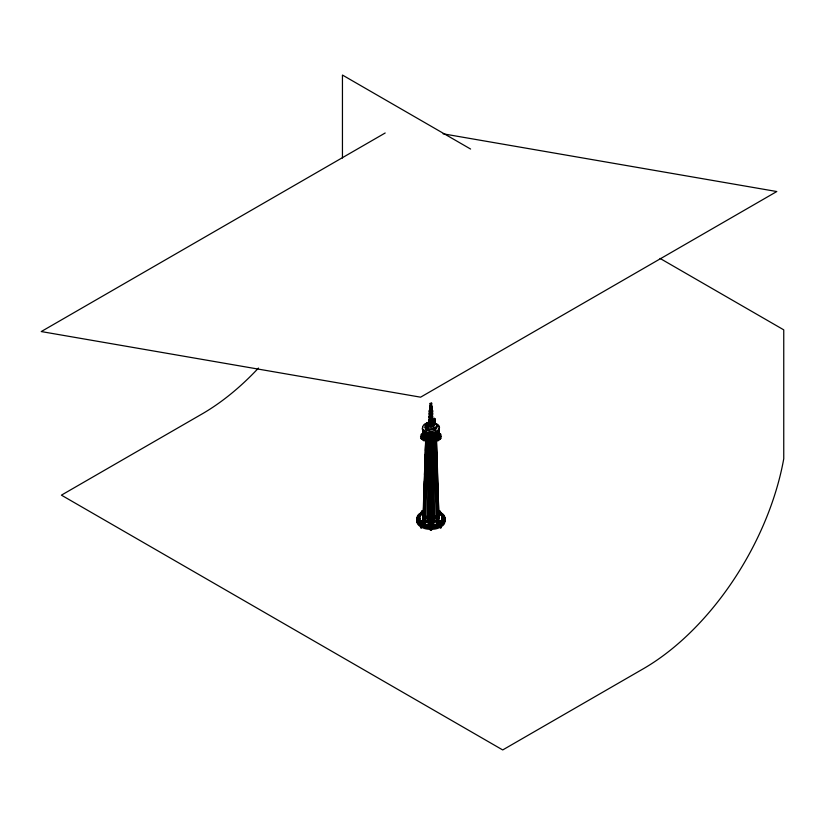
<?xml version="1.0" encoding="UTF-8"?>
<svg xmlns="http://www.w3.org/2000/svg" width="825" height="825" viewBox="0 0 825 825"><rect width="100%" height="100%" fill="white"/><g stroke="black" fill="none" stroke-linecap="round" stroke-linejoin="round"><path stroke-width="1.24" d="M418.698 516.141L419.904 516.141M418.698 515.842L418.698 515.429A12.024 6.94 0 0 0 418.069 516.027M419.904 515.842L419.904 520.915L418.698 520.915L418.698 515.398M435.136 524.576L435.456 525.381L426.432 525.381L426.752 524.566M430.341 526.711L430.052 527.371M431.836 526.381L430.33 526.443L430.341 525.731M430.341 524.679L430.33 530.372L431.537 530.372L431.547 524.679L426.432 524.679M430.351 509.551L430.351 477.706M430.351 470.064L430.351 439.498M431.176 523.184L431.176 522.493A3.434 2.805 0 0 1 432.444 523.236M430.949 509.654L431.176 509.046A3.434 2.805 0 0 1 432.001 509.417M431.547 525.381L431.547 524.679M431.547 509.551L431.568 477.036M431.547 470.064L431.558 439.488L430.361 439.436L430.361 442.448L431.568 442.448L431.568 439.436M441.994 516.141L443.19 516.141M441.994 515.842L441.994 520.915L443.19 520.915L443.19 515.842M441.282 526.742L442.86 525.515A12.024 6.94 0 0 0 444.613 523.06L444.974 517.956L443.788 517.956L443.788 518.657L445.005 518.657L443.788 518.946M427.35 522.153L428.392 441.354M428.453 522.421L429.516 440.333L428.402 440.065M424.865 522.308L426.824 440.571M425.741 521.524L427.701 439.787L426.989 440.158A8.487 4.898 -60 0 1 426.463 440.395L423.163 440.437L428.123 437.549M424.493 474.375L424.782 475.128L424.782 471.941L424.493 474.375L425.741 474.375M423.225 520.75L425.772 439.529M423.699 521.4L426.247 440.168M423.308 516.553L423.637 506.395M423.875 498.774L424.442 481.006M424.648 474.653L425.298 454.348M425.422 450.532L425.741 440.375M424.339 498.135L424.463 494.33M425.071 475.282L425.267 468.94M425.834 451.162L426.123 442.272M422.978 518.347L425.659 439.622M424.555 436.487C426.02 441.457 435.631 441.488 437.291 436.58M429.093 425.989L430.083 406.096L430.939 406.591L430.939 422.173M429.938 426.484L430.939 406.591M430.258 403.817L431.527 402.734L431.753 403.507L430.805 404.095L430.093 403.281L429.093 421.111M426.432 430.671L426.855 422.524L427.701 423.019L428.134 428.701L426.432 429.691L428.392 429.722M427.278 430.176L427.701 423.019M433.744 424.483L434.167 418.306L435.012 418.791L435.445 424.483M434.589 424.782L435.012 418.791M426.876 423.163C420.482 424.215 421.266 434.146 427.453 434.796M428.814 430.815C434.177 433.032 440.148 426.659 435.239 423.215M424.143 514.222L423.008 514.212A6.93 4.001 0 0 0 423.204 514.759L423.215 515.78A6.93 4.001 0 0 1 423.008 515.192L423.008 512.954A6.92 4.001 0 0 1 423.194 512.408L423.194 513.387A6.92 4.001 0 0 0 423.008 513.944L424.143 513.934M436.879 426.803L434.961 429.155L435.445 428.701M416.914 519.925L416.924 518.657L418.11 518.657L418.11 517.956L416.924 517.956L416.914 518.657L418.12 518.657L418.11 519.637M416.914 520.915L416.924 519.637M416.924 518.946L417.037 518.378M444.974 518.657L444.603 518.471M422.833 431.083L423.452 434.528L427.443 436.765M438.58 516.007L438.704 514.79A6.92 4.001 0 0 0 438.9 514.202L438.952 513.923A6.92 4.001 0 0 0 438.714 513.377L438.714 512.397A6.92 4.001 0 0 1 438.9 512.944L438.9 515.182A6.92 4.001 0 0 1 438.714 515.738L437.508 515.749M438.9 514.202L437.776 513.923L437.776 513.232L437.776 513.923M417.202 517.708L417.295 517.43A12.024 6.94 0 0 1 417.842 516.337M437.178 436.054L434.177 438.787M422.812 427.041C421.059 430.155 424.689 432.434 427.288 433.032M425.287 425.483C424.05 426.556 426.494 421.946 428.618 422.39A2.372 1.372 0 0 0 431.496 423.978A2.372 1.372 0 0 0 432.713 421.761M425.287 426.463C424.308 426.247 425.339 427.742 428.392 428.732M437.642 522.225L437.662 522.163A3.578 2.062 -60 0 1 436.817 523.535L437.487 524.174L441.726 521.73L440.756 521.235A3.496 2.021 -60 0 1 439.869 520.998L438.591 520.719M421.224 512.542L421.121 512.768A3.496 2.021 -60 0 1 420.327 514.016M437.147 522.442L438.756 520.183L440.416 520.616M437.126 474.138L437.126 471.941L437.126 475.118L437.126 474.138L435.569 474.519L436.673 474.777L436.054 476.355L433.373 474.922M428.546 442.097L428.546 474.932L426.814 475.932L426.814 476.912L427.948 477.324L428.402 475.705L429.516 475.973L429.98 475.324L429.98 438.714M430.361 477.036L430.361 477.747L429.062 477.593L429.516 475.973M429.062 477.593L429.516 476.953M425.71 516.12L426.566 516.615L425.731 517.089L426.113 518.255A6.93 4.001 0 0 0 426.917 518.564L427.793 517.1M430.361 518.502L429.938 519.152A6.93 4.001 0 0 1 428.928 519.038L428.453 517.976L429.98 515.862L429.98 477.582M428.453 518.966L428.897 517.368M425.36 425.318L426.092 424.617M421.534 434.713L421.513 433.795L423.916 434.373M428.402 439.086L426.412 441.87L427.515 442.138L428.845 441.169A8.487 2.65 -76.5 0 0 429.082 440.901L429.505 440.344M427.515 442.138L429.516 439.354M438.931 518.337L436.559 439.075A8.487 6.404 35.7 0 0 437.188 439.158L440.385 439.055L440.839 438.405L437.229 437.549M435.569 474.519L436.023 473.87M423.328 516.862L423.782 516.223M427.824 521.751L427.329 522.442L429.175 522.05A6.394 3.692 0 0 0 430.093 522.163L431.692 522.215L433.218 523.38M429.98 518.028L429.98 521.565L428.598 523.442A5.837 4.764 0 0 1 426.772 524.618M435.61 440.148L438.157 521.369L438.57 519.75L437.456 519.492M428.68 420.234L429.361 419.667M426.432 525.381L426.752 525.267A5.837 4.764 0 0 0 428.67 524.195L429.464 523.308M419.873 514.346L421.162 514.491A3.496 2.021 -60 0 0 422.008 513.274L422.08 513.026A3.651 2.104 -60 0 1 422.936 511.675L423.287 511.521A3.434 1.98 -60 0 1 423.658 511.5M437.57 524.081L437.652 523.988A3.578 2.062 -60 0 0 438.529 522.72L438.591 522.483A3.434 1.98 -60 0 1 439.426 521.183L439.601 521.029M419.306 514.913L419.935 515.646L423.565 513.552M422.111 511.222L422.441 511.026A3.434 1.98 -60 0 1 423.328 511.252M422.957 511.706L423.493 511.448M428.742 421.142L429.361 420.647M438.116 515.666L437.951 515.852A6.93 4.001 0 0 1 437.343 516.378L437.343 517.357A6.93 4.001 0 0 0 437.889 516.893L438.116 515.666L437.054 515.408L437.054 516.388M435.796 524.411L436.415 525.154L442.798 521.462L441.798 520.987A5.837 3.372 -60 0 1 440.364 520.699M421.235 521.328L421.162 521.41A3.496 2.021 60 0 1 420.338 521.761M427.711 440.921L426.525 441.808M436.889 520.214L438.106 520.4M429.423 413.748L429.309 413.861A1.815 1.052 0 0 0 430.856 415.377A1.815 1.052 0 0 0 432.671 414.047M429.423 416.718L429.206 416.955A1.815 1.052 0 0 0 430.856 418.347A1.815 1.052 0 0 0 432.671 417.017M436.673 474.777L434.218 475.417L435.074 474.922M429.423 411.139L429.248 411.314A1.815 1.052 0 0 0 430.196 412.686A1.815 1.052 0 0 0 432.527 412.201A1.815 1.052 0 0 0 431.867 410.819M429.258 523.493L431.166 522.761L433.218 524.071M429.433 509.211L431.052 508.613L432.702 509.427M441.282 525.752L442.86 524.535A12.024 6.94 0 0 0 444.613 522.081L444.964 520.627L443.798 520.627M441.293 523.793L439.591 523.803L441.282 523.782L441.293 527.722L440.447 528.217L440.437 524.277L442.819 522.607A12.024 6.94 0 0 0 444.603 520.173C444.809 518.337 445.459 520.42 443.798 519.925M441.282 524.772L442.819 523.597A12.024 6.94 0 0 0 444.603 521.153L444.623 519.513M430.805 404.095L431.692 421.627L432.548 421.142L431.619 403.621M428.814 428.845L434.012 428.608L436.858 425.948M440.653 434.538L437.683 436.064M440.137 433.929L439.323 434.393M425.824 518.121L426.566 516.615M385.192 132.99L41.25 331.557L420.595 397.176L776.789 191.534L443.108 133.815M430.64 410.087C428.206 412.49 433.434 409.592 432.073 411.892L429.794 411.892M430.506 412.613L429.66 413.108L429.66 414.583L431.362 415.078L432.218 414.583L431.784 413.356A1.815 1.052 0 0 1 432.434 413.748A1.815 1.052 0 0 1 430.196 414.305A1.815 1.052 0 0 1 429.196 412.995L429.423 412.768A9.663 5.579 0 0 1 429.629 412.603L430.217 412.376M429.66 413.603L431.362 414.088L431.784 413.356M430.351 415.501L429.505 415.986L430.083 416.326L429.505 417.646L431.516 418.141L432.372 417.646L431.784 416.326L432.372 415.986L431.516 415.501M429.505 416.666L432.372 416.666M432.372 416.976L431.784 417.306L432.372 417.646M427.278 423.988L426.432 423.503L428.134 423.503M429.938 421.761L429.093 421.276L432.774 421.276L431.784 420.698L432.774 420.131L431.929 419.636L431.929 420.616M431.929 422.751L432.774 422.256L434.352 422.812M431.929 423.73L432.774 423.235A3.001 1.732 0 0 1 433.568 425.442A3.001 1.732 0 0 1 429.969 426.267A3.001 1.732 0 0 1 427.969 424.359M427.278 427.237L426.432 427.721L428.134 427.721M434.589 423.008L433.744 423.503L434.589 423.988C437.137 422.637 440.983 426.608 438.962 429.33A1.248 0.722 0 0 1 438.756 429.619L434.249 432.197L428.031 432.228M431.929 424.71L432.774 424.225A3.001 1.732 0 0 1 433.177 424.473M432.774 425.205L429.093 425.205M433.744 427.721L435.445 427.721L435.445 429.691L434.589 430.176L434.589 428.216L433.744 427.721L434.589 427.237M422.812 430.289L425.587 433.115L427.288 432.145L422.782 429.268M434.899 428.216L435.445 427.721L435.445 429.691L434.589 429.196M424.999 432.486L424.999 436.415L425.844 436.899L425.844 432.97L424.978 432.475L425.834 433.95L426.68 432.475M426.401 436.58L425.545 436.095L427.247 436.095M436.012 432.981L436.879 432.486L436.879 436.415L436.023 436.899L436.023 432.97L435.157 432.486M424.009 440.932L426.783 439.333M436.858 433.476L435.157 433.476M436.002 434.95L436.879 434.445M436.002 435.94L436.848 435.445M433.692 437.518L435.476 438.591L436.322 438.106M436.177 521.513L434.218 439.777L435.218 439.364M434.228 439.787L435.022 440.199A8.487 4.898 60 0 0 435.466 440.385L438.756 440.437C435.198 436.384 427.278 441.973 424.576 435.961M426.814 476.912L427.701 476.396L426.845 474.932M422.926 511.675L419.121 513.954A12.024 6.94 0 0 0 417.295 516.44L416.914 522.586L416.924 517.956L418.11 517.956L418.12 518.657M421.214 513.562L423.338 512.346M421.008 514.666L423.122 513.449M426.102 524.411L425.473 525.154L419.09 521.462L420.173 520.987M424.153 521.988L424.225 522.163A3.578 2.062 60 0 0 425.071 523.535L424.411 524.174L420.162 521.73L421.173 521.235A3.496 2.021 60 0 0 422.018 520.998M422.204 521.029L423.297 520.719L423.328 519.75L423.782 521.379M420.482 523.7L421.431 524.298L421.431 528.227L420.575 527.732L420.606 523.782L422.276 523.803L420.482 524.679M421.864 523.06L422.709 522.565L419.946 520.977M425.772 520.802L424.865 521.328L426.824 521.379A6.404 3.692 0 0 0 427.608 521.678L427.773 521.73M439.622 512.81L440.457 512.325L442.819 514.006A12.024 6.94 0 0 1 444.603 516.44L444.974 517.956M420.606 523.782L421.431 523.308M439.178 514.047L440.034 513.552L438.333 513.552L441.942 515.635L442.571 514.903M421.606 525.329L420.595 525.752L419.007 524.535A12.024 6.94 0 0 1 417.264 522.081L416.914 520.627L418.058 520.627M438.756 513.439L440.88 514.666L442.076 514.388M416.914 521.606L417.264 523.06A12.024 6.94 0 0 0 418.997 525.515L420.595 526.742L422.276 525.772L421.431 525.278M422.276 526.752L421.678 527.34M436.631 523.679L440.839 521.235M426.432 423.503L427.278 423.008M431.692 419.77L432.774 420.131L432.774 425.989M434.899 429.196L428.907 429.846M433.981 477.314L433.981 476.334C435.497 475.076 435.497 477.5 433.981 477.314L433.537 476.706M438.477 510.696L439.838 510.84L441.21 512.933M434.156 518.1L435.002 518.554A6.93 4.001 0 0 0 435.817 518.244L435.858 517.244A6.93 4.001 0 0 1 435.012 517.574L434.156 517.12M440.21 524.38L438.395 525.164A12.024 6.94 0 0 1 434.167 526.185L432.135 526.36M440.21 525.37L438.395 526.144A12.024 6.94 0 0 1 434.167 527.175L432.135 527.35M436.157 520.822L437.023 521.328L435.105 521.39A6.136 3.537 0 0 1 434.342 521.678M428.123 524.257L428.175 524.236A3.496 2.857 0 0 0 429.371 523.504M430.207 509.458L431.588 509.417M430.31 522.173L429.031 523.009L429 522.019M430.887 508.984L430.712 509.046A3.651 2.98 0 0 0 429.887 509.417M430.887 522.431L430.712 522.493A3.651 2.98 0 0 0 429.402 523.267M430.207 409.778L429.629 409.994A9.663 5.579 0 0 0 429.423 410.159L429.206 410.386A1.815 1.052 0 0 0 430.196 411.696A1.815 1.052 0 0 0 432.527 411.221A1.815 1.052 0 0 0 431.867 409.839M430.217 415.357L429.629 415.573A9.663 5.579 0 0 0 429.423 415.738L429.206 415.965A1.815 1.052 0 0 0 430.196 417.285A1.815 1.052 0 0 0 432.537 416.8A1.815 1.052 0 0 0 431.867 415.418M425.308 440.014L423.163 440.437M437.209 436.074L441.385 436.074L441.385 436.765L437.931 437.642M441.097 436.167L437.931 436.951M425.246 474.787L425.978 476.417L425.246 474.787L426.288 474.53L424.782 474.148M425.246 475.767L426.288 475.509M426.102 438.941L425.236 439.106A8.487 6.383 -36.2 0 1 424.669 439.189L421.482 439.086L421.008 438.446L425.813 437.271M438.003 434.352L440.406 433.775L440.87 434.414L437.271 435.291M421.482 439.086L426.288 437.92M435.538 441.891L434.208 440.921A8.487 2.65 76.6 0 1 433.971 440.653L432.424 440.354L432.867 440.921A8.487 2.65 76.6 0 0 433.104 441.189L434.424 442.159L435.538 441.891L433.537 439.106M431.97 438.735L431.97 475.344L433.084 475.087M431.97 475.344L433.981 476.334M423.802 515.677L423.947 515.831A6.93 4.001 0 0 0 424.576 516.388L424.617 517.399A6.93 4.001 0 0 1 424.029 516.904L423.802 515.677L424.803 515.429L424.803 516.409M431.949 476.829L431.97 515.883L433.084 515.625M423.782 520.4L425.112 520.266M433.084 521.317L431.97 521.586L431.97 516.873M423.555 433.29A7.652 4.414 0 0 0 423.792 436.023L424.432 436.765A6.033 3.486 0 0 0 425.308 437.394L430.372 438.797L430.341 522.926L431.547 522.926L431.784 522.163A6.126 3.537 0 0 0 432.671 522.07L434.558 522.442L434.074 521.761M431.568 518.513L432.052 519.152A6.93 4.001 0 0 0 433.001 519.038L433.001 518.059A6.93 4.001 0 0 1 432.052 518.162L431.558 515.893L430.361 515.893L429.938 518.172A6.93 4.001 0 0 1 428.928 518.059L428.453 517.976M433.455 436.043L432.702 436.157A6.425 3.712 0 0 1 431.578 436.239L427.773 435.899M429.052 469.477L430.351 469.312L430.351 470.724L431.558 470.724L431.558 470.033L430.351 470.033M431.568 477.757L432.877 477.593L432.877 476.613L431.568 476.778L431.558 475.355L430.361 475.355L430.361 476.767L429.062 476.603M440.839 438.405L437.652 438.518A8.487 6.404 35.7 0 1 437.363 438.488M438.756 520.544L438.921 520.534A3.651 2.104 -60 0 1 439.849 520.771L439.911 520.946M431.826 528.351L434.063 528.165A12.024 6.94 0 0 0 438.312 527.165L440.426 526.247L439.581 525.762L440.437 525.267L439.581 525.762L440.426 527.227L438.302 528.144A12.024 6.94 0 0 1 434.063 529.155L431.826 529.341M423.648 511.026L421.462 513.521A5.837 3.372 -60 0 1 420.183 515.439M439.88 520.915L439.828 520.864A3.651 2.104 -60 0 1 440.694 521.256L440.756 521.431A3.496 2.021 -60 0 0 441.55 521.761M420.709 436.838L420.533 436.085L424.7 436.085M420.533 436.776L425.741 436.776M437.209 436.765L441.385 436.765M431.568 440.416L430.361 440.416L430.361 441.798M424.504 472.694L425.741 472.694M425.741 473.395L424.493 473.395L425.741 473.684M430.361 476.056L431.568 476.056M430.351 509.644L431.547 509.644M422.957 513.232L424.143 513.232M422.957 514.913L424.143 514.913M418.698 515.697L419.904 515.697M441.994 515.697L443.19 515.697M418.698 516.213L419.904 516.213M441.994 516.213L443.19 516.213M430.361 517.512L431.568 517.512M419.904 517.956L418.698 517.956L418.698 518.657L419.904 518.657M424.184 517.956L422.947 517.956L422.947 518.657L424.194 518.657M418.698 519.678L419.904 519.678M441.994 519.678L443.19 519.678M443.798 520.915C445.345 521.833 445.294 518.76 443.788 519.637L443.798 517.966M430.361 521.596L431.558 521.596M443.798 521.606L444.964 521.606M429.144 524.329L432.743 524.329M430.33 525.742L431.547 525.731M430.33 527.711L431.537 527.711M431.558 469.322L432.857 469.487L431.949 470.745L433.063 471.013M421.018 521.235L425.257 523.679M430.372 438.797L431.31 438.828A6.033 3.486 0 0 0 432.702 438.745L434.063 438.477A7.652 4.414 0 0 0 438.549 433.971M430.341 526.402L427.721 526.185A12.024 6.94 0 0 1 423.483 525.164L421.451 524.277M430.042 528.351L427.814 528.165A12.024 6.94 0 0 1 423.565 527.165L421.75 526.391M430.042 529.341L427.814 529.155A12.024 6.94 0 0 1 423.565 528.155L421.75 527.371M429.949 527.361L427.721 527.165A12.024 6.94 0 0 1 423.483 526.154L421.843 525.432M423.132 520.544L422.967 520.534A3.651 2.104 60 0 0 422.049 520.771L422.06 520.864A3.651 2.104 60 0 0 421.193 521.256M422.245 521.029L422.452 521.214A3.434 1.98 60 0 1 423.338 522.462L423.4 522.71M421.008 438.446L424.194 438.539A8.487 6.383 -36.2 0 0 424.648 438.488M438.756 440.437L436.404 439.931A8.487 4.898 60 0 1 436.012 439.766M428.299 434.002C432.156 434.888 439.642 433.847 438.993 428.577M428.299 434.981L430.073 435.188A10.22 5.899 0 0 0 430.836 435.239C434.352 435.734 441.179 432.95 438.436 428.557M428.031 433.218L434.249 433.177L438.756 430.598A1.248 0.722 0 0 0 438.962 430.31L439.312 427.319M427.773 436.879L431.578 437.219A6.425 3.712 0 0 0 432.702 437.137L433.084 437.085A8.229 4.754 0 0 0 438.498 430.681M421.049 434.435L423.452 435.012M435.569 437.9L440.385 439.055M435.569 475.499L436.673 475.767M428.866 475.066L429.98 475.324M431.949 511.283L433.063 511.552M437.508 514.769L438.58 515.027M428.866 515.604L429.98 515.862M428.866 521.297L429.98 521.565M438.457 511.046L440.364 513.418A6.095 3.517 60 0 0 441.684 515.46M427.35 517.718L426.968 517.595A6.93 4.001 0 0 1 426.113 517.265L425.731 517.089M420.822 436.177L423.988 436.961A8.487 6.93 0 0 0 424.483 437.013M420.822 436.868L423.988 437.652A8.487 6.93 0 0 0 424.483 437.704M427.948 476.345L426.814 475.932M428.309 430.671L425.648 429.258L424.999 427.371L428.144 429.629L426.432 428.701M427.453 433.806L424.875 432.723M427.443 435.786L424.112 434.187L422.771 432.114M435.167 424.163L435.683 424.473M433.775 524.958L428.175 524.927A3.496 2.857 0 0 0 429.371 524.205M424.184 436.054L421.802 434.878M439.282 511.809L440.437 512.335M426.68 521.307L426.628 522.277M436.796 424.968L437.384 425.287M470.601 149.047L342.447 75.054L342.447 158.029M660.052 258.421L783.75 329.845L783.75 458.772A203.992 117.779 -60 0 1 643.232 668.817L502.714 749.946L61.411 495.155L201.929 414.037A203.992 117.779 -60 0 0 258.483 368.053M430.939 405.611L431.784 406.096L432.548 420.265M431.929 419.636L432.774 420.131M433.744 421.049L434.589 421.534M430.083 420.76L430.939 421.255M429.33 421.142L430.176 421.627M429.093 422.256L429.938 422.751M429.093 424.225L429.938 424.71M426.432 425.267L427.278 425.762M435.146 434.466L436.023 434.94M434.62 436.095L435.476 436.631L435.476 438.591M434.218 438.797L437.91 440.921M425.545 437.075L426.401 437.57M425.545 438.054L426.401 438.549M434.218 476.396L435.095 476.902M438.549 512.335L441.561 513.996M440.952 514.088L442.798 515.151M436.188 517.089L435.353 516.605L436.188 518.069M422.276 511.036L423.122 511.531M421.42 512.335L422.276 512.82M439.178 522.565L440.034 524.04M421.431 513.315L420.575 512.82L420.606 513.81M421.853 513.562L422.699 515.027M424.7 432.609L424.741 431.65L425.587 433.115M420.42 523.648L419.069 522.607A12.024 6.94 0 0 1 417.295 520.173L417.079 519.389M420.296 524.545L419.121 523.638A12.024 6.94 0 0 1 417.295 521.153L417.058 520.317M423.627 510.871L422.204 510.727L420.616 513.026A5.837 3.372 -60 0 1 419.327 514.944M442.602 514.8L442.819 514.986A12.024 6.94 0 0 1 443.087 515.223M436.023 424.731L436.559 425.308M424.999 520.142L424.968 521.091M438.518 426.154L439.127 426.938M425.473 525.154L425.246 524.906A6.095 3.517 60 0 1 423.833 522.957L422.586 520.905L421.472 520.616A5.837 3.372 60 0 1 420.183 521.049M440.88 514.666L440.756 514.532A3.578 2.062 60 0 1 439.838 513.212L439.766 512.975A3.434 1.98 60 0 0 438.931 511.675M424.37 524.133L424.287 524.04A3.578 2.062 60 0 1 423.359 522.72M432.382 523.277L432.527 523.442A3.578 2.918 0 0 0 433.682 524.288M432.382 523.968L432.527 524.133A3.578 2.918 0 0 0 433.682 524.978M432.424 475.994L432.877 476.613M432.424 476.974L432.877 477.593M433.465 517.976L431.97 515.883M433.043 518.368L433.465 518.956M432.424 439.374L434.424 442.159M429.495 470.106L429.949 470.745L429.949 439.178M424.741 522.442L422.988 520.111L420.626 521.101A5.837 3.372 60 0 1 419.337 521.534M444.933 518.77L444.613 517.481A12.024 6.94 0 0 0 444.273 516.718M434.167 418.306L434.589 420.554M436.219 438.333L438.931 517.646M436.023 438.24L438.622 520.73M436.002 448.614L436.25 456.235M436.858 475.272L437.013 480.356M437.662 500.662L437.827 505.735M435.074 439.292L437.054 522.308M433.537 440.086L434.6 522.173M432.475 439.57L433.507 523.72L433.455 522.71M431.568 440.632L431.568 441.798M441.282 512.83L441.282 513.81M439.178 523.555L439.178 524.535M438.941 517.956L438.941 518.657M436.982 520.121L436.982 521.111M435.961 475.427L435.961 476.417M435.291 521.307L435.291 522.287M434.455 440.158L434.455 443.943M434.579 517.708L434.579 518.698M432.96 522.029L432.96 523.009M431.929 421.761L431.929 426.484M431.784 406.096L431.784 410.984M431.516 417.151L431.516 418.141M431.558 438.745L431.568 522.627M431.362 414.088L431.362 415.078M431.228 411.407L431.228 412.387M430.64 411.407L430.64 412.387M430.506 414.088L430.506 415.078M430.351 417.151L430.351 418.141M430.083 406.096L430.083 419.543M429.949 476.829L429.949 511.283M428.546 477.19L428.546 489.947M426.7 435.425L426.7 434.445L424.968 434.445L425.813 435.92L425.813 434.94M425.834 432.96L425.834 433.95M425.236 471.302L425.236 472.282M424.823 515.429L424.823 516.409M422.709 523.555L422.709 524.535M431.867 412.448A1.815 1.052 0 0 1 432.537 413.83M432.713 423.72A2.372 1.372 0 0 1 431.64 425.917A2.372 1.372 0 0 1 428.546 424.493M432.713 422.74A2.372 1.372 0 0 1 431.496 424.957A2.372 1.372 0 0 1 428.598 423.349M433.507 424.731A3.001 1.732 0 0 1 432.114 427.195A3.001 1.732 0 0 1 428.051 426.092M432.713 420.781A2.372 1.372 0 0 1 431.496 422.998A2.372 1.372 0 0 1 428.598 421.379M431.887 419.44A2.372 1.372 0 0 1 433.104 421.214A2.372 1.372 0 0 1 430.062 421.967A2.372 1.372 0 0 1 428.68 420.234M438.549 432.991A7.652 4.414 0 0 1 434.063 437.498L432.702 437.766A6.033 3.486 0 0 1 431.31 437.848L425.308 436.415A6.033 3.486 0 0 1 424.432 435.786L423.802 435.043A7.652 4.414 0 0 1 423.442 432.578M438.498 429.701A8.229 4.754 0 0 1 433.445 436.033M423.318 520.699A3.434 1.98 60 0 1 424.194 521.978M426.061 524.483A6.095 3.517 60 0 1 424.679 522.462M437.209 522.462A6.095 3.517 -60 0 1 435.827 524.483M437.786 521.802A3.434 1.98 -60 0 1 438.58 520.699M436.673 524.968A6.095 3.517 -60 0 0 438.065 522.957L439.601 520.678L441.262 521.101A5.837 3.372 -60 0 0 442.551 521.534M421.183 512.521A3.651 2.104 -60 0 1 422.091 511.18M423.627 511.665A3.578 2.062 -60 0 1 423.359 511.479M435.095 524.659A6.095 4.981 0 0 1 433.125 523.442M435.095 525.35A6.095 4.981 0 0 1 433.125 524.133M429.402 523.957A3.651 2.98 0 0 1 430.681 523.143M431.197 523.153A3.434 2.805 0 0 1 432.444 523.927M442.54 514.965A6.095 3.517 60 0 1 441.148 512.954M438.859 511.057A3.651 2.104 60 0 1 439.416 510.964L439.777 511.211A3.434 1.98 60 0 1 440.663 512.469M441.54 514.027A3.578 2.062 60 0 1 440.963 513.222M417.615 517.615A12.024 6.94 0 0 1 417.883 517.182M444.273 517.615A12.024 6.94 0 0 1 444.623 518.378M429.382 509.035A6.93 4.001 0 0 1 429.866 508.994L430.351 511.263L431.558 511.263L432.032 508.994A6.93 4.001 0 0 1 432.692 509.056M443.427 515.563A12.024 6.94 0 0 1 443.819 516.027M441.994 517.956L441.994 518.657L443.19 518.657L443.19 517.956L441.994 517.956M436.208 516.11L435.353 516.605L436.208 516.11M437.137 431.65L436.281 433.115L437.137 431.65M436.322 436.095L435.476 436.58L436.322 436.136"/></g></svg>
